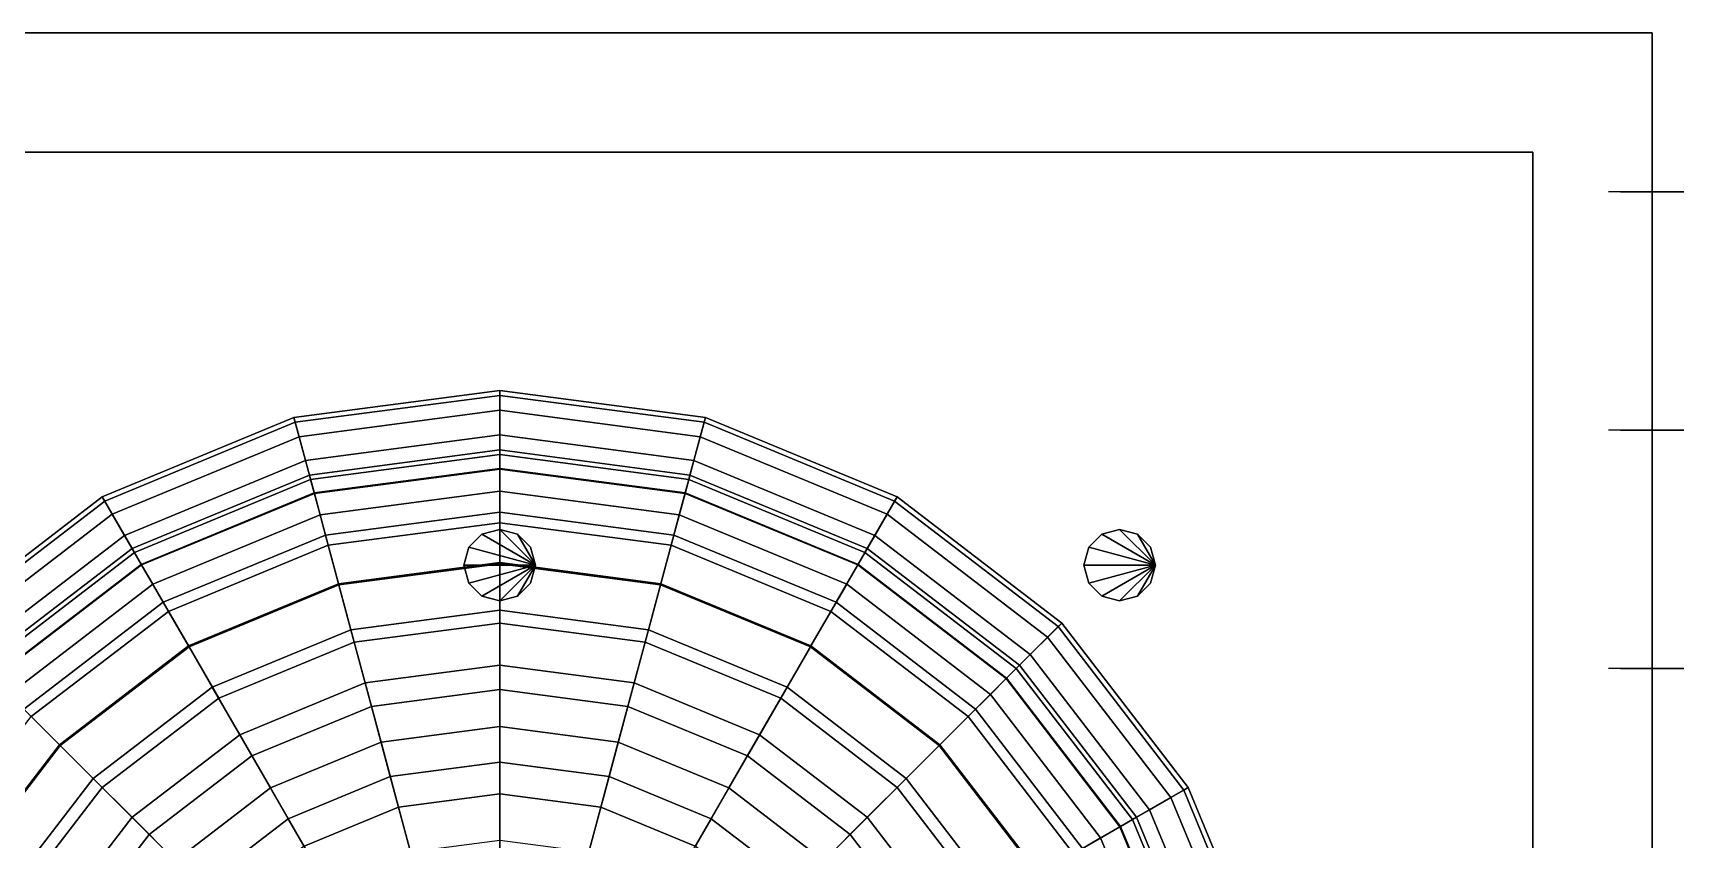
# Model space of a CAD drawing. Header units: metres. Extents: x -32.9 to 61.6, y -29 to 29.
# Drawn here: x -11.74 to 29.8, y 8.7 to 29 of the extents above; entities that cross this region are included whole.
import ezdxf

# ---------------------------------------------------------------- set-up
doc = ezdxf.new("R2010")
doc.units = ezdxf.units.M
for name, color, linetype in [('BASE_SLAB', 252, 'Continuous'), ('COLUMNS', 1, 'Continuous'), ('CYL_WALL', 4, 'Continuous'), ('DOME', 5, 'Continuous'), ('RAFT', 253, 'Continuous'), ('SPRINGS', 3, 'Continuous'), ('SUPPORTS', 6, 'Continuous')]:
    doc.layers.add(name, color=color, linetype=linetype)

msp = doc.modelspace()

# ---------------------------------------------------------------- linework, layer by layer
at = {"layer": 'BASE_SLAB'}
for points in [[(-26, -26, -1.5), (26, -26, -1.5), (26, 26, -1.5), (-26, 26, -1.5)], [(-26, -26), (26, -26), (26, 26), (-26, 26)], [(26, 26, -1.5), (-26, 26, -1.5), (-26, 26), (26, 26)], [(26, -26, -1.5), (26, 26, -1.5), (26, 26), (26, -26)]]:
    msp.add_3dface(points, dxfattribs=at)
at = {"layer": 'COLUMNS'}
for points in [[(-0.45, 16.379, -3.5), (-0.779, 16.05, -3.5), (-0.779, 16.05, -1.5), (-0.45, 16.379, -1.5)], [(0.9, 15.6, -3.5), (-0.45, 16.379, -3.5), (-0.779, 16.05, -3.5)], [(0.9, 15.6, -1.5), (-0.45, 16.379, -1.5), (-0.779, 16.05, -1.5)], [(0, 16.5, -3.5), (-0.45, 16.379, -3.5), (-0.45, 16.379, -1.5), (0, 16.5, -1.5)], [(0.9, 15.6, -3.5), (0, 16.5, -3.5), (-0.45, 16.379, -3.5)], [(0.9, 15.6, -1.5), (0, 16.5, -1.5), (-0.45, 16.379, -1.5)], [(0.45, 16.379, -3.5), (0, 16.5, -3.5), (0, 16.5, -1.5), (0.45, 16.379, -1.5)], [(0.9, 15.6, -3.5), (0.45, 16.379, -3.5), (0, 16.5, -3.5)], [(0.9, 15.6, -1.5), (0.45, 16.379, -1.5), (0, 16.5, -1.5)], [(0.779, 16.05, -3.5), (0.45, 16.379, -3.5), (0.45, 16.379, -1.5), (0.779, 16.05, -1.5)], [(0.9, 15.6, -3.5), (0.779, 16.05, -3.5), (0.45, 16.379, -3.5)], [(0.9, 15.6, -1.5), (0.779, 16.05, -1.5), (0.45, 16.379, -1.5)], [(15.15, 16.379, -3.5), (14.821, 16.05, -3.5), (14.821, 16.05, -1.5), (15.15, 16.379, -1.5)], [(16.5, 15.6, -3.5), (15.15, 16.379, -3.5), (14.821, 16.05, -3.5)], [(16.5, 15.6, -1.5), (15.15, 16.379, -1.5), (14.821, 16.05, -1.5)], [(15.6, 16.5, -3.5), (15.15, 16.379, -3.5), (15.15, 16.379, -1.5), (15.6, 16.5, -1.5)], [(16.5, 15.6, -3.5), (15.6, 16.5, -3.5), (15.15, 16.379, -3.5)], [(16.5, 15.6, -1.5), (15.6, 16.5, -1.5), (15.15, 16.379, -1.5)], [(16.05, 16.379, -3.5), (15.6, 16.5, -3.5), (15.6, 16.5, -1.5), (16.05, 16.379, -1.5)], [(16.5, 15.6, -3.5), (16.05, 16.379, -3.5), (15.6, 16.5, -3.5)], [(16.5, 15.6, -1.5), (16.05, 16.379, -1.5), (15.6, 16.5, -1.5)], [(16.379, 16.05, -3.5), (16.05, 16.379, -3.5), (16.05, 16.379, -1.5), (16.379, 16.05, -1.5)], [(16.5, 15.6, -3.5), (16.379, 16.05, -3.5), (16.05, 16.379, -3.5)], [(16.5, 15.6, -1.5), (16.379, 16.05, -1.5), (16.05, 16.379, -1.5)], [(-0.779, 16.05, -3.5), (-0.9, 15.6, -3.5), (-0.9, 15.6, -1.5), (-0.779, 16.05, -1.5)], [(0.9, 15.6, -3.5), (-0.779, 16.05, -3.5), (-0.9, 15.6, -3.5)], [(0.9, 15.6, -1.5), (-0.779, 16.05, -1.5), (-0.9, 15.6, -1.5)], [(0.9, 15.6, -3.5), (0.779, 16.05, -3.5), (0.779, 16.05, -1.5), (0.9, 15.6, -1.5)], [(14.821, 16.05, -3.5), (14.7, 15.6, -3.5), (14.7, 15.6, -1.5), (14.821, 16.05, -1.5)], [(16.5, 15.6, -3.5), (14.821, 16.05, -3.5), (14.7, 15.6, -3.5)], [(16.5, 15.6, -1.5), (14.821, 16.05, -1.5), (14.7, 15.6, -1.5)], [(16.5, 15.6, -3.5), (16.379, 16.05, -3.5), (16.379, 16.05, -1.5), (16.5, 15.6, -1.5)], [(-0.9, 15.6, -3.5), (-0.779, 15.15, -3.5), (-0.779, 15.15, -1.5), (-0.9, 15.6, -1.5)], [(0.9, 15.6, -3.5), (-0.9, 15.6, -3.5), (-0.779, 15.15, -3.5)], [(0.9, 15.6, -1.5), (-0.9, 15.6, -1.5), (-0.779, 15.15, -1.5)], [(0.9, 15.6, -3.5), (-0.779, 15.15, -3.5), (-0.45, 14.821, -3.5)], [(0.9, 15.6, -1.5), (-0.779, 15.15, -1.5), (-0.45, 14.821, -1.5)], [(0.9, 15.6, -3.5), (-0.45, 14.821, -3.5), (0, 14.7, -3.5)], [(0.9, 15.6, -1.5), (-0.45, 14.821, -1.5), (0, 14.7, -1.5)], [(0.9, 15.6, -3.5), (0, 14.7, -3.5), (0.45, 14.821, -3.5)], [(0.9, 15.6, -1.5), (0, 14.7, -1.5), (0.45, 14.821, -1.5)], [(0.9, 15.6, -3.5), (0.45, 14.821, -3.5), (0.779, 15.15, -3.5)], [(0.9, 15.6, -1.5), (0.45, 14.821, -1.5), (0.779, 15.15, -1.5)], [(0.779, 15.15, -3.5), (0.9, 15.6, -3.5), (0.9, 15.6, -1.5), (0.779, 15.15, -1.5)], [(14.7, 15.6, -3.5), (14.821, 15.15, -3.5), (14.821, 15.15, -1.5), (14.7, 15.6, -1.5)], [(16.5, 15.6, -3.5), (14.7, 15.6, -3.5), (14.821, 15.15, -3.5)], [(16.5, 15.6, -1.5), (14.7, 15.6, -1.5), (14.821, 15.15, -1.5)], [(16.5, 15.6, -3.5), (14.821, 15.15, -3.5), (15.15, 14.821, -3.5)], [(16.5, 15.6, -1.5), (14.821, 15.15, -1.5), (15.15, 14.821, -1.5)], [(16.5, 15.6, -3.5), (15.15, 14.821, -3.5), (15.6, 14.7, -3.5)], [(16.5, 15.6, -1.5), (15.15, 14.821, -1.5), (15.6, 14.7, -1.5)], [(16.5, 15.6, -3.5), (15.6, 14.7, -3.5), (16.05, 14.821, -3.5)], [(16.5, 15.6, -1.5), (15.6, 14.7, -1.5), (16.05, 14.821, -1.5)], [(16.5, 15.6, -3.5), (16.05, 14.821, -3.5), (16.379, 15.15, -3.5)], [(16.5, 15.6, -1.5), (16.05, 14.821, -1.5), (16.379, 15.15, -1.5)], [(16.379, 15.15, -3.5), (16.5, 15.6, -3.5), (16.5, 15.6, -1.5), (16.379, 15.15, -1.5)], [(-0.779, 15.15, -3.5), (-0.45, 14.821, -3.5), (-0.45, 14.821, -1.5), (-0.779, 15.15, -1.5)], [(0.45, 14.821, -3.5), (0.779, 15.15, -3.5), (0.779, 15.15, -1.5), (0.45, 14.821, -1.5)], [(14.821, 15.15, -3.5), (15.15, 14.821, -3.5), (15.15, 14.821, -1.5), (14.821, 15.15, -1.5)], [(16.05, 14.821, -3.5), (16.379, 15.15, -3.5), (16.379, 15.15, -1.5), (16.05, 14.821, -1.5)], [(-0.45, 14.821, -3.5), (0, 14.7, -3.5), (0, 14.7, -1.5), (-0.45, 14.821, -1.5)], [(0, 14.7, -3.5), (0.45, 14.821, -3.5), (0.45, 14.821, -1.5), (0, 14.7, -1.5)], [(15.15, 14.821, -3.5), (15.6, 14.7, -3.5), (15.6, 14.7, -1.5), (15.15, 14.821, -1.5)], [(15.6, 14.7, -3.5), (16.05, 14.821, -3.5), (16.05, 14.821, -1.5), (15.6, 14.7, -1.5)]]:
    msp.add_3dface(points, dxfattribs=at)
at = {"layer": 'CYL_WALL'}
for points in [[(0, 20, -0.4), (-5.176, 19.319, -0.4), (-5.176, 19.319, 18), (0, 20, 18)], [(-5.176, 19.319, -0.4), (0, 20, -0.4), (0, 18.5, -0.4), (-4.788, 17.87, -0.4)], [(0, 20, 18), (-5.176, 19.319, 18), (-4.788, 17.87, 18), (0, 18.5, 18)], [(5.176, 19.319, -0.4), (0, 20, -0.4), (0, 20, 18), (5.176, 19.319, 18)], [(0, 20, -0.4), (5.176, 19.319, -0.4), (4.788, 17.87, -0.4), (0, 18.5, -0.4)], [(5.176, 19.319, 18), (0, 20, 18), (0, 18.5, 18), (4.788, 17.87, 18)], [(-5.176, 19.319, -0.4), (-10, 17.321, -0.4), (-10, 17.321, 18), (-5.176, 19.319, 18)], [(-10, 17.321, -0.4), (-5.176, 19.319, -0.4), (-4.788, 17.87, -0.4), (-9.25, 16.021, -0.4)], [(-5.176, 19.319, 18), (-10, 17.321, 18), (-9.25, 16.021, 18), (-4.788, 17.87, 18)], [(5.176, 19.319, -0.4), (10, 17.321, -0.4), (9.25, 16.021, -0.4), (4.788, 17.87, -0.4)], [(10, 17.321, 18), (5.176, 19.319, 18), (4.788, 17.87, 18), (9.25, 16.021, 18)], [(10, 17.321, -0.4), (5.176, 19.319, -0.4), (5.176, 19.319, 18), (10, 17.321, 18)], [(-4.788, 17.87, -0.4), (0, 18.5, -0.4), (0, 18.5, 18), (-4.788, 17.87, 18)], [(0, 18.5, -0.4), (4.788, 17.87, -0.4), (4.788, 17.87, 18), (0, 18.5, 18)], [(-9.25, 16.021, -0.4), (-4.788, 17.87, -0.4), (-4.788, 17.87, 18), (-9.25, 16.021, 18)], [(4.788, 17.87, -0.4), (9.25, 16.021, -0.4), (9.25, 16.021, 18), (4.788, 17.87, 18)], [(-10, 17.321, -0.4), (-14.142, 14.142, -0.4), (-14.142, 14.142, 18), (-10, 17.321, 18)], [(-14.142, 14.142, -0.4), (-10, 17.321, -0.4), (-9.25, 16.021, -0.4), (-13.081, 13.081, -0.4)], [(-10, 17.321, 18), (-14.142, 14.142, 18), (-13.081, 13.081, 18), (-9.25, 16.021, 18)], [(10, 17.321, -0.4), (14.142, 14.142, -0.4), (13.081, 13.081, -0.4), (9.25, 16.021, -0.4)], [(14.142, 14.142, 18), (10, 17.321, 18), (9.25, 16.021, 18), (13.081, 13.081, 18)], [(14.142, 14.142, -0.4), (10, 17.321, -0.4), (10, 17.321, 18), (14.142, 14.142, 18)], [(-13.081, 13.081, -0.4), (-9.25, 16.021, -0.4), (-9.25, 16.021, 18), (-13.081, 13.081, 18)], [(9.25, 16.021, -0.4), (13.081, 13.081, -0.4), (13.081, 13.081, 18), (9.25, 16.021, 18)], [(14.142, 14.142, -0.4), (17.321, 10, -0.4), (16.021, 9.25, -0.4), (13.081, 13.081, -0.4)], [(17.321, 10, 18), (14.142, 14.142, 18), (13.081, 13.081, 18), (16.021, 9.25, 18)], [(17.321, 10, -0.4), (14.142, 14.142, -0.4), (14.142, 14.142, 18), (17.321, 10, 18)], [(13.081, 13.081, -0.4), (16.021, 9.25, -0.4), (16.021, 9.25, 18), (13.081, 13.081, 18)], [(17.321, 10, -0.4), (19.319, 5.176, -0.4), (17.87, 4.788, -0.4), (16.021, 9.25, -0.4)], [(19.319, 5.176, 18), (17.321, 10, 18), (16.021, 9.25, 18), (17.87, 4.788, 18)], [(19.319, 5.176, -0.4), (17.321, 10, -0.4), (17.321, 10, 18), (19.319, 5.176, 18)], [(16.021, 9.25, -0.4), (17.87, 4.788, -0.4), (17.87, 4.788, 18), (16.021, 9.25, 18)]]:
    msp.add_3dface(points, dxfattribs=at)
at = {"layer": 'DOME'}
for points in [[(0, 20, 17.6), (-5.176, 19.319, 17.6), (-5.144, 19.197, 19.839), (0, 19.874, 19.839)], [(0, 20, 17.6), (-5.176, 19.319, 17.6), (-4.788, 17.87, 17.6), (0, 18.5, 17.6)], [(5.176, 19.319, 17.6), (0, 20, 17.6), (0, 19.874, 19.839), (5.144, 19.197, 19.839)], [(5.176, 19.319, 17.6), (0, 20, 17.6), (0, 18.5, 17.6), (4.788, 17.87, 17.6)], [(0, 19.874, 19.839), (-5.144, 19.197, 19.839), (-5.047, 18.834, 22.05), (0, 19.499, 22.05)], [(5.144, 19.197, 19.839), (0, 19.874, 19.839), (0, 19.499, 22.05), (5.047, 18.834, 22.05)], [(-5.176, 19.319, 17.6), (-10, 17.321, 17.6), (-9.937, 17.212, 19.839), (-5.144, 19.197, 19.839)], [(-5.176, 19.319, 17.6), (-10, 17.321, 17.6), (-9.25, 16.021, 17.6), (-4.788, 17.87, 17.6)], [(-5.144, 19.197, 19.839), (-9.937, 17.212, 19.839), (-9.749, 16.886, 22.05), (-5.047, 18.834, 22.05)], [(0, 19.499, 22.05), (-5.047, 18.834, 22.05), (-4.886, 18.234, 24.206), (0, 18.878, 24.206)], [(5.047, 18.834, 22.05), (0, 19.499, 22.05), (0, 18.878, 24.206), (4.886, 18.234, 24.206)], [(10, 17.321, 17.6), (5.176, 19.319, 17.6), (4.788, 17.87, 17.6), (9.25, 16.021, 17.6)], [(9.937, 17.212, 19.839), (5.144, 19.197, 19.839), (5.047, 18.834, 22.05), (9.749, 16.886, 22.05)], [(10, 17.321, 17.6), (5.176, 19.319, 17.6), (5.144, 19.197, 19.839), (9.937, 17.212, 19.839)], [(-5.047, 18.834, 22.05), (-9.749, 16.886, 22.05), (-9.439, 16.349, 24.206), (-4.886, 18.234, 24.206)], [(0, 18.878, 24.206), (-4.886, 18.234, 24.206), (-4.664, 17.405, 26.278), (0, 18.019, 26.278)], [(4.886, 18.234, 24.206), (0, 18.878, 24.206), (0, 18.019, 26.278), (4.664, 17.405, 26.278)], [(9.749, 16.886, 22.05), (5.047, 18.834, 22.05), (4.886, 18.234, 24.206), (9.439, 16.349, 24.206)], [(0, 18.5, 17.6), (0, 18.384, 19.671), (-4.758, 17.757, 19.671), (-4.788, 17.87, 17.6)], [(0, 18.384, 19.671), (0, 18.036, 21.717), (-4.668, 17.422, 21.717), (-4.758, 17.757, 19.671)], [(4.788, 17.87, 17.6), (4.758, 17.757, 19.671), (0, 18.384, 19.671), (0, 18.5, 17.6)], [(4.758, 17.757, 19.671), (4.668, 17.422, 21.717), (0, 18.036, 21.717), (0, 18.384, 19.671)], [(-4.886, 18.234, 24.206), (-9.439, 16.349, 24.206), (-9.01, 15.605, 26.278), (-4.664, 17.405, 26.278)], [(-4.788, 17.87, 17.6), (-4.758, 17.757, 19.671), (-9.192, 15.921, 19.671), (-9.25, 16.021, 17.6)], [(0, 18.036, 21.717), (0, 17.462, 23.71), (-4.519, 16.867, 23.71), (-4.668, 17.422, 21.717)], [(0, 18.019, 26.278), (-4.664, 17.405, 26.278), (-4.383, 16.357, 28.241), (0, 16.934, 28.241)], [(4.668, 17.422, 21.717), (4.519, 16.867, 23.71), (0, 17.462, 23.71), (0, 18.036, 21.717)], [(4.664, 17.405, 26.278), (0, 18.019, 26.278), (0, 16.934, 28.241), (4.383, 16.357, 28.241)], [(9.439, 16.349, 24.206), (4.886, 18.234, 24.206), (4.664, 17.405, 26.278), (9.01, 15.605, 26.278)], [(9.25, 16.021, 17.6), (9.192, 15.921, 19.671), (4.758, 17.757, 19.671), (4.788, 17.87, 17.6)], [(-4.758, 17.757, 19.671), (-4.668, 17.422, 21.717), (-9.018, 15.62, 21.717), (-9.192, 15.921, 19.671)], [(0, 17.462, 23.71), (0, 16.668, 25.627), (-4.314, 16.1, 25.627), (-4.519, 16.867, 23.71)], [(4.519, 16.867, 23.71), (4.314, 16.1, 25.627), (0, 16.668, 25.627), (0, 17.462, 23.71)], [(9.192, 15.921, 19.671), (9.018, 15.62, 21.717), (4.668, 17.422, 21.717), (4.758, 17.757, 19.671)], [(-10, 17.321, 17.6), (-14.142, 14.142, 17.6), (-14.053, 14.053, 19.839), (-9.937, 17.212, 19.839)], [(-10, 17.321, 17.6), (-14.142, 14.142, 17.6), (-13.081, 13.081, 17.6), (-9.25, 16.021, 17.6)], [(-9.937, 17.212, 19.839), (-14.053, 14.053, 19.839), (-13.788, 13.788, 22.05), (-9.749, 16.886, 22.05)], [(-4.668, 17.422, 21.717), (-4.519, 16.867, 23.71), (-8.731, 15.122, 23.71), (-9.018, 15.62, 21.717)], [(-4.664, 17.405, 26.278), (-9.01, 15.605, 26.278), (-8.467, 14.666, 28.241), (-4.383, 16.357, 28.241)], [(9.01, 15.605, 26.278), (4.664, 17.405, 26.278), (4.383, 16.357, 28.241), (8.467, 14.666, 28.241)], [(9.018, 15.62, 21.717), (8.731, 15.122, 23.71), (4.519, 16.867, 23.71), (4.668, 17.422, 21.717)], [(14.142, 14.142, 17.6), (10, 17.321, 17.6), (9.25, 16.021, 17.6), (13.081, 13.081, 17.6)], [(14.053, 14.053, 19.839), (9.937, 17.212, 19.839), (9.749, 16.886, 22.05), (13.788, 13.788, 22.05)], [(14.142, 14.142, 17.6), (10, 17.321, 17.6), (9.937, 17.212, 19.839), (14.053, 14.053, 19.839)], [(-9.749, 16.886, 22.05), (-13.788, 13.788, 22.05), (-13.349, 13.349, 24.206), (-9.439, 16.349, 24.206)], [(-4.519, 16.867, 23.71), (-4.314, 16.1, 25.627), (-8.334, 14.435, 25.627), (-8.731, 15.122, 23.71)], [(0, 16.934, 28.241), (-4.383, 16.357, 28.241), (-4.047, 15.104, 30.07), (0, 15.637, 30.07)], [(0, 16.668, 25.627), (0, 15.664, 27.443), (-4.054, 15.131, 27.443), (-4.314, 16.1, 25.627)], [(4.383, 16.357, 28.241), (0, 16.934, 28.241), (0, 15.637, 30.07), (4.047, 15.104, 30.07)], [(4.314, 16.1, 25.627), (4.054, 15.131, 27.443), (0, 15.664, 27.443), (0, 16.668, 25.627)], [(8.731, 15.122, 23.71), (8.334, 14.435, 25.627), (4.314, 16.1, 25.627), (4.519, 16.867, 23.71)], [(13.788, 13.788, 22.05), (9.749, 16.886, 22.05), (9.439, 16.349, 24.206), (13.349, 13.349, 24.206)], [(-9.439, 16.349, 24.206), (-13.349, 13.349, 24.206), (-12.742, 12.742, 26.278), (-9.01, 15.605, 26.278)], [(-4.383, 16.357, 28.241), (-8.467, 14.666, 28.241), (-7.818, 13.542, 30.07), (-4.047, 15.104, 30.07)], [(8.467, 14.666, 28.241), (4.383, 16.357, 28.241), (4.047, 15.104, 30.07), (7.818, 13.542, 30.07)], [(13.349, 13.349, 24.206), (9.439, 16.349, 24.206), (9.01, 15.605, 26.278), (12.742, 12.742, 26.278)], [(-9.25, 16.021, 17.6), (-9.192, 15.921, 19.671), (-12.999, 12.999, 19.671), (-13.081, 13.081, 17.6)], [(-9.192, 15.921, 19.671), (-9.018, 15.62, 21.717), (-12.753, 12.753, 21.717), (-12.999, 12.999, 19.671)], [(-4.314, 16.1, 25.627), (-4.054, 15.131, 27.443), (-7.832, 13.566, 27.443), (-8.334, 14.435, 25.627)], [(8.334, 14.435, 25.627), (7.832, 13.566, 27.443), (4.054, 15.131, 27.443), (4.314, 16.1, 25.627)], [(12.999, 12.999, 19.671), (12.753, 12.753, 21.717), (9.018, 15.62, 21.717), (9.192, 15.921, 19.671)], [(13.081, 13.081, 17.6), (12.999, 12.999, 19.671), (9.192, 15.921, 19.671), (9.25, 16.021, 17.6)], [(-9.018, 15.62, 21.717), (-8.731, 15.122, 23.71), (-12.347, 12.347, 23.71), (-12.753, 12.753, 21.717)], [(-9.01, 15.605, 26.278), (-12.742, 12.742, 26.278), (-11.974, 11.974, 28.241), (-8.467, 14.666, 28.241)], [(0, 15.664, 27.443), (0, 14.464, 29.135), (-3.744, 13.971, 29.135), (-4.054, 15.131, 27.443)], [(0, 15.637, 30.07), (-4.047, 15.104, 30.07), (-3.66, 13.66, 31.742), (0, 14.142, 31.742)], [(4.054, 15.131, 27.443), (3.744, 13.971, 29.135), (0, 14.464, 29.135), (0, 15.664, 27.443)], [(4.047, 15.104, 30.07), (0, 15.637, 30.07), (0, 14.142, 31.742), (3.66, 13.66, 31.742)], [(12.742, 12.742, 26.278), (9.01, 15.605, 26.278), (8.467, 14.666, 28.241), (11.974, 11.974, 28.241)], [(12.753, 12.753, 21.717), (12.347, 12.347, 23.71), (8.731, 15.122, 23.71), (9.018, 15.62, 21.717)], [(-8.731, 15.122, 23.71), (-8.334, 14.435, 25.627), (-11.786, 11.786, 25.627), (-12.347, 12.347, 23.71)], [(-4.054, 15.131, 27.443), (-3.744, 13.971, 29.135), (-7.232, 12.526, 29.135), (-7.832, 13.566, 27.443)], [(-4.047, 15.104, 30.07), (-7.818, 13.542, 30.07), (-7.071, 12.247, 31.742), (-3.66, 13.66, 31.742)], [(7.818, 13.542, 30.07), (4.047, 15.104, 30.07), (3.66, 13.66, 31.742), (7.071, 12.247, 31.742)], [(7.832, 13.566, 27.443), (7.232, 12.526, 29.135), (3.744, 13.971, 29.135), (4.054, 15.131, 27.443)], [(12.347, 12.347, 23.71), (11.786, 11.786, 25.627), (8.334, 14.435, 25.627), (8.731, 15.122, 23.71)], [(-8.467, 14.666, 28.241), (-11.974, 11.974, 28.241), (-11.057, 11.057, 30.07), (-7.818, 13.542, 30.07)], [(11.974, 11.974, 28.241), (8.467, 14.666, 28.241), (7.818, 13.542, 30.07), (11.057, 11.057, 30.07)], [(-8.334, 14.435, 25.627), (-7.832, 13.566, 27.443), (-11.076, 11.076, 27.443), (-11.786, 11.786, 25.627)], [(0, 14.464, 29.135), (0, 13.081, 30.681), (-3.386, 12.636, 30.681), (-3.744, 13.971, 29.135)], [(0, 14.142, 31.742), (-3.66, 13.66, 31.742), (-3.227, 12.045, 33.237), (0, 12.47, 33.237)], [(3.744, 13.971, 29.135), (3.386, 12.636, 30.681), (0, 13.081, 30.681), (0, 14.464, 29.135)], [(3.66, 13.66, 31.742), (0, 14.142, 31.742), (0, 12.47, 33.237), (3.227, 12.045, 33.237)], [(11.786, 11.786, 25.627), (11.076, 11.076, 27.443), (7.832, 13.566, 27.443), (8.334, 14.435, 25.627)], [(17.321, 10, 17.6), (14.142, 14.142, 17.6), (13.081, 13.081, 17.6), (16.021, 9.25, 17.6)], [(17.321, 10, 17.6), (14.142, 14.142, 17.6), (14.053, 14.053, 19.839), (17.212, 9.937, 19.839)], [(-3.744, 13.971, 29.135), (-3.386, 12.636, 30.681), (-6.541, 11.329, 30.681), (-7.232, 12.526, 29.135)], [(7.232, 12.526, 29.135), (6.541, 11.329, 30.681), (3.386, 12.636, 30.681), (3.744, 13.971, 29.135)], [(16.886, 9.749, 22.05), (13.788, 13.788, 22.05), (13.349, 13.349, 24.206), (16.349, 9.439, 24.206)], [(17.212, 9.937, 19.839), (14.053, 14.053, 19.839), (13.788, 13.788, 22.05), (16.886, 9.749, 22.05)], [(-7.832, 13.566, 27.443), (-7.232, 12.526, 29.135), (-10.228, 10.228, 29.135), (-11.076, 11.076, 27.443)], [(-7.818, 13.542, 30.07), (-11.057, 11.057, 30.07), (-10, 10, 31.742), (-7.071, 12.247, 31.742)], [(-3.66, 13.66, 31.742), (-7.071, 12.247, 31.742), (-6.235, 10.799, 33.237), (-3.227, 12.045, 33.237)], [(7.071, 12.247, 31.742), (3.66, 13.66, 31.742), (3.227, 12.045, 33.237), (6.235, 10.799, 33.237)], [(11.057, 11.057, 30.07), (7.818, 13.542, 30.07), (7.071, 12.247, 31.742), (10, 10, 31.742)], [(11.076, 11.076, 27.443), (10.228, 10.228, 29.135), (7.232, 12.526, 29.135), (7.832, 13.566, 27.443)], [(16.349, 9.439, 24.206), (13.349, 13.349, 24.206), (12.742, 12.742, 26.278), (15.605, 9.01, 26.278)], [(0, 13.081, 30.681), (0, 11.535, 32.064), (-2.985, 11.142, 32.064), (-3.386, 12.636, 30.681)], [(3.386, 12.636, 30.681), (2.985, 11.142, 32.064), (0, 11.535, 32.064), (0, 13.081, 30.681)], [(15.921, 9.192, 19.671), (15.62, 9.018, 21.717), (12.753, 12.753, 21.717), (12.999, 12.999, 19.671)], [(16.021, 9.25, 17.6), (15.921, 9.192, 19.671), (12.999, 12.999, 19.671), (13.081, 13.081, 17.6)], [(-7.232, 12.526, 29.135), (-6.541, 11.329, 30.681), (-9.25, 9.25, 30.681), (-10.228, 10.228, 29.135)], [(-3.386, 12.636, 30.681), (-2.985, 11.142, 32.064), (-5.767, 9.989, 32.064), (-6.541, 11.329, 30.681)], [(0, 12.47, 33.237), (-3.227, 12.045, 33.237), (-2.754, 10.278, 34.534), (0, 10.641, 34.534)], [(3.227, 12.045, 33.237), (0, 12.47, 33.237), (0, 10.641, 34.534), (2.754, 10.278, 34.534)], [(6.541, 11.329, 30.681), (5.767, 9.989, 32.064), (2.985, 11.142, 32.064), (3.386, 12.636, 30.681)], [(10.228, 10.228, 29.135), (9.25, 9.25, 30.681), (6.541, 11.329, 30.681), (7.232, 12.526, 29.135)], [(15.605, 9.01, 26.278), (12.742, 12.742, 26.278), (11.974, 11.974, 28.241), (14.666, 8.467, 28.241)], [(15.62, 9.018, 21.717), (15.122, 8.731, 23.71), (12.347, 12.347, 23.71), (12.753, 12.753, 21.717)], [(-7.071, 12.247, 31.742), (-10, 10, 31.742), (-8.817, 8.817, 33.237), (-6.235, 10.799, 33.237)], [(10, 10, 31.742), (7.071, 12.247, 31.742), (6.235, 10.799, 33.237), (8.817, 8.817, 33.237)], [(15.122, 8.731, 23.71), (14.435, 8.334, 25.627), (11.786, 11.786, 25.627), (12.347, 12.347, 23.71)], [(-11.974, 11.974, 28.241), (-14.666, 8.467, 28.241), (-13.542, 7.818, 30.07), (-11.057, 11.057, 30.07)], [(-11.786, 11.786, 25.627), (-11.076, 11.076, 27.443), (-13.566, 7.832, 27.443), (-14.435, 8.334, 25.627)], [(-3.227, 12.045, 33.237), (-6.235, 10.799, 33.237), (-5.32, 9.215, 34.534), (-2.754, 10.278, 34.534)], [(6.235, 10.799, 33.237), (3.227, 12.045, 33.237), (2.754, 10.278, 34.534), (5.32, 9.215, 34.534)], [(14.666, 8.467, 28.241), (11.974, 11.974, 28.241), (11.057, 11.057, 30.07), (13.542, 7.818, 30.07)], [(14.435, 8.334, 25.627), (13.566, 7.832, 27.443), (11.076, 11.076, 27.443), (11.786, 11.786, 25.627)], [(-6.541, 11.329, 30.681), (-5.767, 9.989, 32.064), (-8.156, 8.156, 32.064), (-9.25, 9.25, 30.681)], [(0, 11.535, 32.064), (0, 9.843, 33.264), (-2.547, 9.507, 33.264), (-2.985, 11.142, 32.064)], [(2.985, 11.142, 32.064), (2.547, 9.507, 33.264), (0, 9.843, 33.264), (0, 11.535, 32.064)], [(9.25, 9.25, 30.681), (8.156, 8.156, 32.064), (5.767, 9.989, 32.064), (6.541, 11.329, 30.681)], [(-11.076, 11.076, 27.443), (-10.228, 10.228, 29.135), (-12.526, 7.232, 29.135), (-13.566, 7.832, 27.443)], [(-11.057, 11.057, 30.07), (-13.542, 7.818, 30.07), (-12.247, 7.071, 31.742), (-10, 10, 31.742)], [(-2.985, 11.142, 32.064), (-2.547, 9.507, 33.264), (-4.921, 8.524, 33.264), (-5.767, 9.989, 32.064)], [(5.767, 9.989, 32.064), (4.921, 8.524, 33.264), (2.547, 9.507, 33.264), (2.985, 11.142, 32.064)], [(13.542, 7.818, 30.07), (11.057, 11.057, 30.07), (10, 10, 31.742), (12.247, 7.071, 31.742)], [(13.566, 7.832, 27.443), (12.526, 7.232, 29.135), (10.228, 10.228, 29.135), (11.076, 11.076, 27.443)], [(-6.235, 10.799, 33.237), (-8.817, 8.817, 33.237), (-7.524, 7.524, 34.534), (-5.32, 9.215, 34.534)], [(0, 10.641, 34.534), (-2.754, 10.278, 34.534), (-2.246, 8.382, 35.619), (0, 8.678, 35.619)], [(2.754, 10.278, 34.534), (0, 10.641, 34.534), (0, 8.678, 35.619), (2.246, 8.382, 35.619)], [(8.817, 8.817, 33.237), (6.235, 10.799, 33.237), (5.32, 9.215, 34.534), (7.524, 7.524, 34.534)], [(-10.228, 10.228, 29.135), (-9.25, 9.25, 30.681), (-11.329, 6.541, 30.681), (-12.526, 7.232, 29.135)], [(-10, 10, 31.742), (-12.247, 7.071, 31.742), (-10.799, 6.235, 33.237), (-8.817, 8.817, 33.237)], [(-5.767, 9.989, 32.064), (-4.921, 8.524, 33.264), (-6.96, 6.96, 33.264), (-8.156, 8.156, 32.064)], [(-2.754, 10.278, 34.534), (-5.32, 9.215, 34.534), (-4.339, 7.515, 35.619), (-2.246, 8.382, 35.619)], [(5.32, 9.215, 34.534), (2.754, 10.278, 34.534), (2.246, 8.382, 35.619), (4.339, 7.515, 35.619)], [(8.156, 8.156, 32.064), (6.96, 6.96, 33.264), (4.921, 8.524, 33.264), (5.767, 9.989, 32.064)], [(12.247, 7.071, 31.742), (10, 10, 31.742), (8.817, 8.817, 33.237), (10.799, 6.235, 33.237)], [(12.526, 7.232, 29.135), (11.329, 6.541, 30.681), (9.25, 9.25, 30.681), (10.228, 10.228, 29.135)], [(19.319, 5.176, 17.6), (17.321, 10, 17.6), (16.021, 9.25, 17.6), (17.87, 4.788, 17.6)], [(19.319, 5.176, 17.6), (17.321, 10, 17.6), (17.212, 9.937, 19.839), (19.197, 5.144, 19.839)], [(0, 9.843, 33.264), (0, 8.027, 34.268), (-2.078, 7.753, 34.268), (-2.547, 9.507, 33.264)], [(2.547, 9.507, 33.264), (2.078, 7.753, 34.268), (0, 8.027, 34.268), (0, 9.843, 33.264)], [(18.834, 5.047, 22.05), (16.886, 9.749, 22.05), (16.349, 9.439, 24.206), (18.234, 4.886, 24.206)], [(19.197, 5.144, 19.839), (17.212, 9.937, 19.839), (16.886, 9.749, 22.05), (18.834, 5.047, 22.05)], [(-9.25, 9.25, 30.681), (-8.156, 8.156, 32.064), (-9.989, 5.767, 32.064), (-11.329, 6.541, 30.681)], [(-5.32, 9.215, 34.534), (-7.524, 7.524, 34.534), (-6.136, 6.136, 35.619), (-4.339, 7.515, 35.619)], [(-2.547, 9.507, 33.264), (-2.078, 7.753, 34.268), (-4.013, 6.951, 34.268), (-4.921, 8.524, 33.264)], [(4.921, 8.524, 33.264), (4.013, 6.951, 34.268), (2.078, 7.753, 34.268), (2.547, 9.507, 33.264)], [(7.524, 7.524, 34.534), (5.32, 9.215, 34.534), (4.339, 7.515, 35.619), (6.136, 6.136, 35.619)], [(11.329, 6.541, 30.681), (9.989, 5.767, 32.064), (8.156, 8.156, 32.064), (9.25, 9.25, 30.681)], [(18.234, 4.886, 24.206), (16.349, 9.439, 24.206), (15.605, 9.01, 26.278), (17.405, 4.664, 26.278)], [(17.757, 4.758, 19.671), (17.422, 4.668, 21.717), (15.62, 9.018, 21.717), (15.921, 9.192, 19.671)], [(17.87, 4.788, 17.6), (17.757, 4.758, 19.671), (15.921, 9.192, 19.671), (16.021, 9.25, 17.6)], [(-8.817, 8.817, 33.237), (-10.799, 6.235, 33.237), (-9.215, 5.32, 34.534), (-7.524, 7.524, 34.534)], [(10.799, 6.235, 33.237), (8.817, 8.817, 33.237), (7.524, 7.524, 34.534), (9.215, 5.32, 34.534)], [(16.867, 4.519, 23.71), (16.1, 4.314, 25.627), (14.435, 8.334, 25.627), (15.122, 8.731, 23.71)], [(17.405, 4.664, 26.278), (15.605, 9.01, 26.278), (14.666, 8.467, 28.241), (16.357, 4.383, 28.241)], [(17.422, 4.668, 21.717), (16.867, 4.519, 23.71), (15.122, 8.731, 23.71), (15.62, 9.018, 21.717)]]:
    msp.add_3dface(points, dxfattribs=at)
at = {"layer": 'RAFT'}
for points in [[(-29, -29, -5.5), (29, -29, -5.5), (29, 29, -5.5), (-29, 29, -5.5)], [(-29, -29, -3.5), (29, -29, -3.5), (29, 29, -3.5), (-29, 29, -3.5)], [(29, 29, -5.5), (-29, 29, -5.5), (-29, 29, -3.5), (29, 29, -3.5)], [(29, -29, -5.5), (29, 29, -5.5), (29, 29, -3.5), (29, -29, -3.5)]]:
    msp.add_3dface(points, dxfattribs=at)
at = {"layer": 'SPRINGS'}
for points in [[(-11, 29, -5.5), (-11.35, 29, -5.708), (-10.65, 29, -5.917), (-11.35, 29, -6.125), (-10.65, 29, -6.333), (-11.35, 29, -6.542), (-10.65, 29, -6.75), (-11.35, 29, -6.958), (-10.65, 29, -7.167), (-11.35, 29, -7.375), (-10.65, 29, -7.583), (-11.35, 29, -7.792), (-11, 29, -8)], [(-5, 29, -5.5), (-5.35, 29, -5.708), (-4.65, 29, -5.917), (-5.35, 29, -6.125), (-4.65, 29, -6.333), (-5.35, 29, -6.542), (-4.65, 29, -6.75), (-5.35, 29, -6.958), (-4.65, 29, -7.167), (-5.35, 29, -7.375), (-4.65, 29, -7.583), (-5.35, 29, -7.792), (-5, 29, -8)], [(1, 29, -5.5), (0.65, 29, -5.708), (1.35, 29, -5.917), (0.65, 29, -6.125), (1.35, 29, -6.333), (0.65, 29, -6.542), (1.35, 29, -6.75), (0.65, 29, -6.958), (1.35, 29, -7.167), (0.65, 29, -7.375), (1.35, 29, -7.583), (0.65, 29, -7.792), (1, 29, -8)], [(7, 29, -5.5), (6.65, 29, -5.708), (7.35, 29, -5.917), (6.65, 29, -6.125), (7.35, 29, -6.333), (6.65, 29, -6.542), (7.35, 29, -6.75), (6.65, 29, -6.958), (7.35, 29, -7.167), (6.65, 29, -7.375), (7.35, 29, -7.583), (6.65, 29, -7.792), (7, 29, -8)], [(13, 29, -5.5), (12.65, 29, -5.708), (13.35, 29, -5.917), (12.65, 29, -6.125), (13.35, 29, -6.333), (12.65, 29, -6.542), (13.35, 29, -6.75), (12.65, 29, -6.958), (13.35, 29, -7.167), (12.65, 29, -7.375), (13.35, 29, -7.583), (12.65, 29, -7.792), (13, 29, -8)], [(19, 29, -5.5), (18.65, 29, -5.708), (19.35, 29, -5.917), (18.65, 29, -6.125), (19.35, 29, -6.333), (18.65, 29, -6.542), (19.35, 29, -6.75), (18.65, 29, -6.958), (19.35, 29, -7.167), (18.65, 29, -7.375), (19.35, 29, -7.583), (18.65, 29, -7.792), (19, 29, -8)], [(25, 29, -5.5), (24.65, 29, -5.708), (25.35, 29, -5.917), (24.65, 29, -6.125), (25.35, 29, -6.333), (24.65, 29, -6.542), (25.35, 29, -6.75), (24.65, 29, -6.958), (25.35, 29, -7.167), (24.65, 29, -7.375), (25.35, 29, -7.583), (24.65, 29, -7.792), (25, 29, -8)], [(29, 25, -5.5), (28.65, 25, -5.708), (29.35, 25, -5.917), (28.65, 25, -6.125), (29.35, 25, -6.333), (28.65, 25, -6.542), (29.35, 25, -6.75), (28.65, 25, -6.958), (29.35, 25, -7.167), (28.65, 25, -7.375), (29.35, 25, -7.583), (28.65, 25, -7.792), (29, 25, -8)], [(29, 19, -5.5), (28.65, 19, -5.708), (29.35, 19, -5.917), (28.65, 19, -6.125), (29.35, 19, -6.333), (28.65, 19, -6.542), (29.35, 19, -6.75), (28.65, 19, -6.958), (29.35, 19, -7.167), (28.65, 19, -7.375), (29.35, 19, -7.583), (28.65, 19, -7.792), (29, 19, -8)], [(29, 13, -5.5), (28.65, 13, -5.708), (29.35, 13, -5.917), (28.65, 13, -6.125), (29.35, 13, -6.333), (28.65, 13, -6.542), (29.35, 13, -6.75), (28.65, 13, -6.958), (29.35, 13, -7.167), (28.65, 13, -7.375), (29.35, 13, -7.583), (28.65, 13, -7.792), (29, 13, -8)]]:
    msp.add_polyline3d(points, dxfattribs=at)
at = {"layer": 'SUPPORTS'}
for p, q in [((-11.4, 29, -8.96), (-11.7, 29, -9.28)), ((-11, 29, -8.96), (-11.3, 29, -9.28)), ((-10.6, 29, -8.96), (-10.9, 29, -9.28)), ((-10.2, 29, -8.96), (-10.5, 29, -9.28)), ((-5.8, 29, -8.96), (-6.1, 29, -9.28)), ((-5.4, 29, -8.96), (-5.7, 29, -9.28)), ((-5, 29, -8.96), (-5.3, 29, -9.28)), ((-4.6, 29, -8.96), (-4.9, 29, -9.28)), ((-4.2, 29, -8.96), (-4.5, 29, -9.28)), ((0.2, 29, -8.96), (-0.1, 29, -9.28)), ((0.6, 29, -8.96), (0.3, 29, -9.28)), ((1, 29, -8.96), (0.7, 29, -9.28)), ((1.4, 29, -8.96), (1.1, 29, -9.28)), ((1.8, 29, -8.96), (1.5, 29, -9.28)), ((6.2, 29, -8.96), (5.9, 29, -9.28)), ((6.6, 29, -8.96), (6.3, 29, -9.28)), ((7, 29, -8.96), (6.7, 29, -9.28)), ((7.4, 29, -8.96), (7.1, 29, -9.28)), ((7.8, 29, -8.96), (7.5, 29, -9.28)), ((12.2, 29, -8.96), (11.9, 29, -9.28)), ((12.6, 29, -8.96), (12.3, 29, -9.28)), ((13, 29, -8.96), (12.7, 29, -9.28)), ((13.4, 29, -8.96), (13.1, 29, -9.28)), ((13.8, 29, -8.96), (13.5, 29, -9.28)), ((18.2, 29, -8.96), (17.9, 29, -9.28)), ((18.6, 29, -8.96), (18.3, 29, -9.28)), ((19, 29, -8.96), (18.7, 29, -9.28)), ((19.4, 29, -8.96), (19.1, 29, -9.28)), ((19.8, 29, -8.96), (19.5, 29, -9.28)), ((24.2, 29, -8.96), (23.9, 29, -9.28)), ((24.6, 29, -8.96), (24.3, 29, -9.28)), ((25, 29, -8.96), (24.7, 29, -9.28)), ((25.4, 29, -8.96), (25.1, 29, -9.28)), ((25.8, 29, -8.96), (25.5, 29, -9.28)), ((28.2, 25, -8.96), (27.9, 25, -9.28)), ((28.6, 25, -8.96), (28.3, 25, -9.28)), ((29, 25, -8.96), (28.7, 25, -9.28)), ((29.4, 25, -8.96), (29.1, 25, -9.28)), ((29.8, 25, -8.96), (29.5, 25, -9.28)), ((28.2, 19, -8.96), (27.9, 19, -9.28)), ((28.6, 19, -8.96), (28.3, 19, -9.28)), ((29, 19, -8.96), (28.7, 19, -9.28)), ((29.4, 19, -8.96), (29.1, 19, -9.28)), ((29.8, 19, -8.96), (29.5, 19, -9.28)), ((28.2, 13, -8.96), (27.9, 13, -9.28)), ((28.6, 13, -8.96), (28.3, 13, -9.28)), ((29, 13, -8.96), (28.7, 13, -9.28)), ((29.4, 13, -8.96), (29.1, 13, -9.28)), ((29.8, 13, -8.96), (29.5, 13, -9.28))]:
    msp.add_line(p, q, dxfattribs=at)
for points in [[(-11.8, 29, -8), (-10.2, 29, -8), (-11, 29, -8.96)], [(-5.8, 29, -8), (-4.2, 29, -8), (-5, 29, -8.96)], [(0.2, 29, -8), (1.8, 29, -8), (1, 29, -8.96)], [(6.2, 29, -8), (7.8, 29, -8), (7, 29, -8.96)], [(12.2, 29, -8), (13.8, 29, -8), (13, 29, -8.96)], [(18.2, 29, -8), (19.8, 29, -8), (19, 29, -8.96)], [(24.2, 29, -8), (25.8, 29, -8), (25, 29, -8.96)], [(28.2, 25, -8), (29.8, 25, -8), (29, 25, -8.96)], [(28.2, 19, -8), (29.8, 19, -8), (29, 19, -8.96)], [(28.2, 13, -8), (29.8, 13, -8), (29, 13, -8.96)]]:
    msp.add_3dface(points, dxfattribs=at)

doc.saveas('drawing.dxf')
